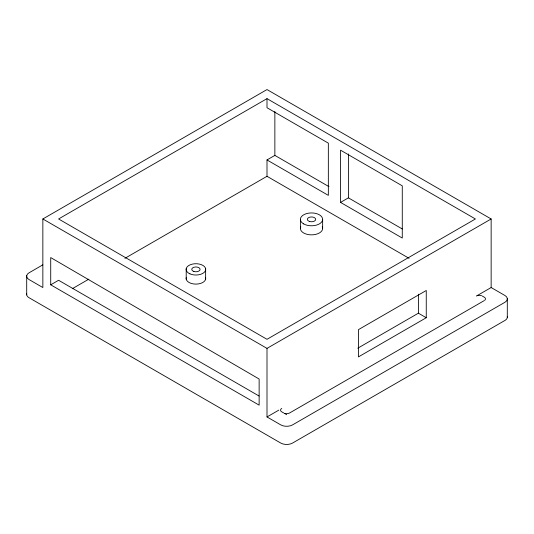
<?xml version="1.0" encoding="UTF-8"?>
<svg xmlns="http://www.w3.org/2000/svg" width="534" height="534" viewBox="0 0 534 534"><rect width="100%" height="100%" fill="white"/><g stroke="black" fill="none" stroke-linecap="round" stroke-linejoin="round"><path stroke-width="0.8" d="M476.401 296.05L491.146 287.539L491.146 218.973L267 89.565L42.854 218.973L42.854 287.539L29.09 279.589A8.344 4.819 0 0 1 29.09 272.781L42.813 264.857M267 98.643L58.586 218.973L267 339.304L475.414 218.973L267 98.643L267 107.728L328.343 143.145L328.343 195.364L267 159.946L267 176.293L124.929 258.316M50.717 284.816L259.137 405.139L259.137 379.033L50.717 257.568L50.717 284.816L58.586 280.27L259.07 396.021M267 159.946L274.863 155.401L328.991 186.653M72.284 288.707L88.871 279.135M340.538 202.399L402.276 238.044L402.276 185.825L340.538 150.181L340.538 202.399L348.402 197.86L402.242 228.946M42.854 218.973L267 348.382L491.146 218.973M357.78 348.188L418.396 313.191L426.259 317.73L426.259 290.489L358.427 329.652L358.427 356.899L426.259 317.73M267 348.382L267 416.947L278.795 410.139M484.265 300.595L289.608 412.976A4.172 2.41 0 0 1 284.442 413.309L286.665 414.678M491.146 287.539L504.91 295.482A8.344 4.819 0 0 1 504.91 302.297L292.559 424.89A8.344 4.819 0 0 1 280.764 424.89L267 416.947M482.295 296.05L484.265 297.184A4.172 2.41 0 0 1 484.845 300.168M267 176.293L409.071 258.316M283.714 412.976L281.745 411.841A4.172 2.41 0 0 1 281.745 408.437M507.3 298.352L507.3 317.59M418.396 294.207L418.396 313.191M348.402 153.932L348.402 197.86M322.643 219.361L322.643 228.439M300.395 219.361L300.395 228.439M274.863 111.472L274.863 155.401M205.63 268.635L205.63 279.189M186.212 268.635L186.212 279.195M26.7 275.644L26.7 294.888M26.7 293.807A8.344 4.819 0 0 0 29.09 297.752L280.764 443.06A8.344 4.819 0 0 0 292.559 443.06L504.91 320.46A8.344 4.819 0 0 0 507.3 316.515M322.262 226.776A11.121 6.421 0 0 1 311.516 234.86A11.121 6.421 0 0 1 300.776 226.776M205.63 277.713A9.792 5.654 0 0 1 195.925 284.108A9.792 5.654 0 0 1 186.212 277.72M477.129 295.716A4.172 2.41 0 0 1 481.568 295.716M303.652 223.9A11.121 6.421 0 0 0 322.262 221.023A11.121 6.421 0 0 0 308.639 213.153A11.121 6.421 0 0 0 303.652 223.9M309.433 221.443A4.172 2.41 0 0 0 315.687 219.361A4.172 2.41 0 0 0 309.433 217.271A4.172 2.41 0 0 0 309.433 221.443M189.964 273.862A9.792 5.654 0 0 0 205.63 270.111A9.792 5.654 0 0 0 192.173 264.15A9.792 5.654 0 0 0 189.964 273.862M193.835 271.459A4.172 2.41 0 0 0 200.09 269.37A4.172 2.41 0 0 0 193.835 267.287A4.172 2.41 0 0 0 193.835 271.459"/></g></svg>
